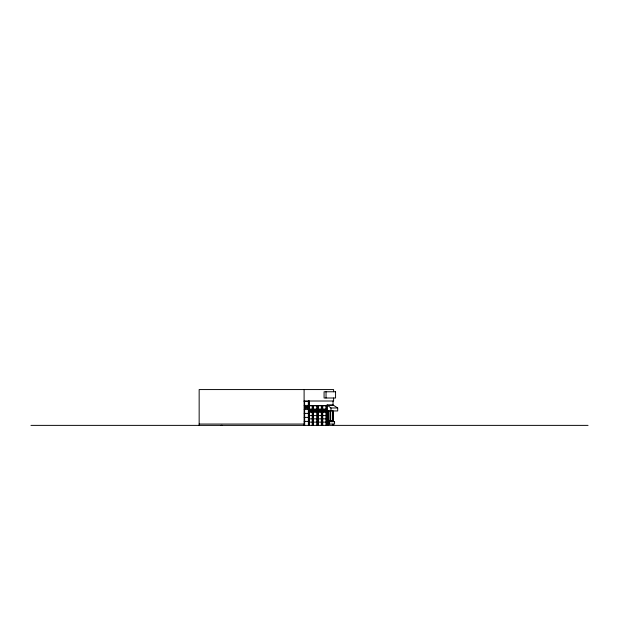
<?xml version="1.0" encoding="UTF-8"?>
<svg xmlns="http://www.w3.org/2000/svg" width="619" height="619" viewBox="0 0 619 619"><rect width="100%" height="100%" fill="white"/><g stroke="black" fill="none" stroke-linecap="round" stroke-linejoin="round"><path stroke-width="0.93" d="M303.999 401.011L333.61 401.011L333.61 398.002M304.192 401.406L308.866 401.406M327.095 425.377L327.072 404.988L333.03 404.988L337.695 407.975L337.695 410.954L327.072 410.954M327.42 405.321L333.417 405.321M304.192 405.406L308.386 405.406M308.695 405.484L326.793 405.484L326.739 425.377M326.739 405.809L308.958 405.809L308.958 425.377L308.927 401.011M304.571 406.544L305.345 406.544L305.345 408.308L304.571 408.308M330.678 407.975L337.695 407.975M308.958 409.074L312.216 409.074M312.672 409.074L316.742 409.074M318.089 409.074L321.354 409.074M321.849 409.074L325.919 409.074M304.192 409.399L308.386 409.399M308.51 410.002L309.268 410.002L309.268 411.442L308.51 411.442M313.036 410.002L313.794 410.002L313.794 411.442L313.036 411.442M317.64 410.002L318.398 410.002L318.398 411.442L317.64 411.442M322.213 410.002L322.971 410.002L322.971 411.442L322.213 411.442M328.147 412.115L327.196 412.115L327.196 410.792M308.958 412.331L312.216 412.331M312.672 412.331L316.742 412.331M318.089 412.331L321.354 412.331M321.849 412.331L325.919 412.331M328.147 412.618L327.196 412.618L327.196 424.882L328.147 424.882L328.124 410.474M304.192 413.391L308.386 413.391M308.958 415.597L312.216 415.597M312.672 415.597L316.742 415.597M318.089 415.597L321.354 415.597M321.849 415.597L325.919 415.597M304.192 417.392L308.386 417.392M308.958 418.854L312.216 418.854M312.672 418.854L316.742 418.854M318.089 418.854L321.354 418.854M321.849 418.854L325.919 418.854M328.186 420.843L330.19 420.843M330.391 420.843L332.395 420.843M328.124 421.082L332.542 421.082M304.192 421.384L308.386 421.384M327.83 421.4L333.417 421.4L333.417 410.993M327.552 421.694L334.585 421.694L334.585 424.054L327.296 424.054M308.958 422.119L312.216 422.119M312.672 422.119L316.742 422.119M318.089 422.119L321.354 422.119M321.849 422.119L325.919 422.119M199.156 424.054L304.107 424.054M221.06 425.346L222.314 425.346M30.95 425.377L588.05 425.377M333.03 421.4L334.585 421.694L333.03 421.4L332.976 411.372M328.24 421.4L329.54 421.694L329.54 424.054M327.072 404.988L330.979 407.975L330.979 410.954M333.61 391.765L333.61 389.568L199.156 389.568L199.156 425.377M333.03 401.011L333.03 405.321M333.03 424.054L333.03 425.377M332.542 410.474L332.651 421.4M332.449 410.474L332.442 421.4M332.341 410.474L332.341 421.082M330.531 410.474L330.531 421.082M330.438 410.474L330.445 421.4M330.329 410.474L330.237 421.4M330.136 410.474L330.136 421.082M328.333 410.474L328.333 421.082M328.232 410.474L328.24 425.377M326.035 391.765L326.035 398.002M325.919 405.809L325.919 425.377M322.661 405.809L322.661 425.377M322.607 405.484L322.607 425.377M322.414 405.484L322.398 425.377M322.228 405.484L322.228 425.377M322.166 405.809L322.166 425.377M322.019 405.484L322.035 425.377M321.354 405.809L321.354 425.377M318.027 405.484L318.081 425.377M317.617 405.484L317.617 425.377M317.562 425.377L317.454 405.484L317.431 425.377M316.742 405.809L316.742 425.377M313.485 405.809L313.485 425.377L313.431 405.484M313.237 405.484L313.268 425.377M313.09 405.484L313.09 425.377L313.028 405.809M312.881 405.484L312.897 425.377M312.216 405.809L312.216 425.377M309.183 401.011L309.183 425.377M308.804 401.011L308.711 425.377M308.316 401.011L308.386 425.377M304.61 401.011L304.672 425.377M304.486 401.011L304.502 425.377M304.107 389.568L304.107 425.377M335.568 391.765L324.077 391.765L324.077 398.002L335.568 398.002L335.568 391.765M306.738 406.544L305.956 406.544L305.956 408.308L306.738 408.308L306.738 406.544M308.053 406.544L307.272 406.544L307.272 408.308L308.053 408.308L308.053 406.544M310.614 410.002L309.864 410.002L309.864 411.442L310.614 411.442L310.614 410.002M311.899 410.002L311.14 410.002L311.14 411.442L311.899 411.442L311.899 410.002M315.148 410.002L314.39 410.002L314.39 411.442L315.148 411.442L315.148 410.002M316.425 410.002L315.667 410.002L315.667 411.442L316.425 411.442L316.425 410.002M319.752 410.002L318.986 410.002L318.986 411.442L319.752 411.442L319.752 410.002M321.029 410.002L320.271 410.002L320.271 411.442L321.029 411.442L321.029 410.002M324.325 410.002L323.567 410.002L323.567 411.442L324.325 411.442L324.325 410.002M325.602 410.002L324.843 410.002L324.843 411.442L325.602 411.442L325.602 410.002M326.608 425.377L326.608 405.484L326.592 425.377M317.833 425.377L317.833 405.484L317.833 425.377"/></g></svg>
